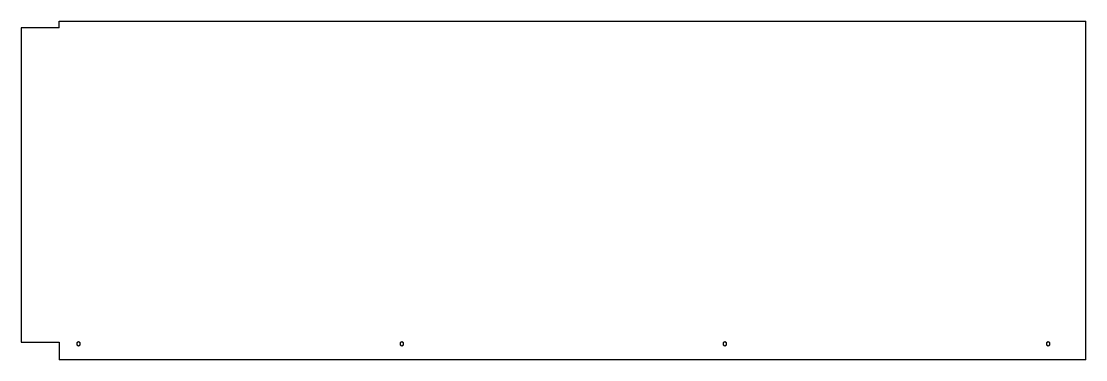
# Model space of a CAD drawing. Header units: millimetres. Extents: x 0 to 2832, y 0 to 900.
import ezdxf

# ---------------------------------------------------------------- set-up
doc = ezdxf.new("R2010")
doc.units = ezdxf.units.MM

msp = doc.modelspace()

# ---------------------------------------------------------------- linework, layer by layer
at = {"color": 7, "linetype": 'Continuous', "lineweight": 25}
for p, q in [((0, 883), (0, 47)), ((101, 883), (0, 883)), ((101, 883), (101, 900)), ((101, 900), (2832.5, 900)), ((2832.5, 0), (2832.5, 900)), ((0, 47), (101, 47)), ((101, 47), (101, 0)), ((152.5, 47.3), (147.9, 44.6)), ((147.9, 44.6), (147.9, 39.4)), ((147.9, 39.4), (152.5, 36.7)), ((157.1, 44.6), (152.5, 47.3)), ((152.5, 36.7), (157.1, 39.4)), ((157.1, 39.4), (157.1, 44.6)), ((1012.5, 47.3), (1008, 44.6)), ((1008, 44.6), (1008, 39.4)), ((1008, 39.4), (1012.5, 36.7)), ((1017, 44.6), (1012.5, 47.3)), ((1012.5, 36.7), (1017, 39.4)), ((1017, 39.4), (1017, 44.6)), ((1872.5, 47.3), (1868, 44.6)), ((1868, 44.6), (1868, 39.4)), ((1868, 39.4), (1872.5, 36.7)), ((1877, 44.6), (1872.5, 47.3)), ((1872.5, 36.7), (1877, 39.4)), ((1877, 39.4), (1877, 44.6)), ((2732.5, 47.3), (2727.9, 44.6)), ((2727.9, 44.6), (2727.9, 39.4)), ((2727.9, 39.4), (2732.5, 36.7)), ((2737.1, 44.6), (2732.5, 47.3)), ((2732.5, 36.7), (2737.1, 39.4)), ((2737.1, 39.4), (2737.1, 44.6)), ((2832.5, 0), (101, 0))]:
    msp.add_line(p, q, dxfattribs=at)

doc.saveas('drawing.dxf')
